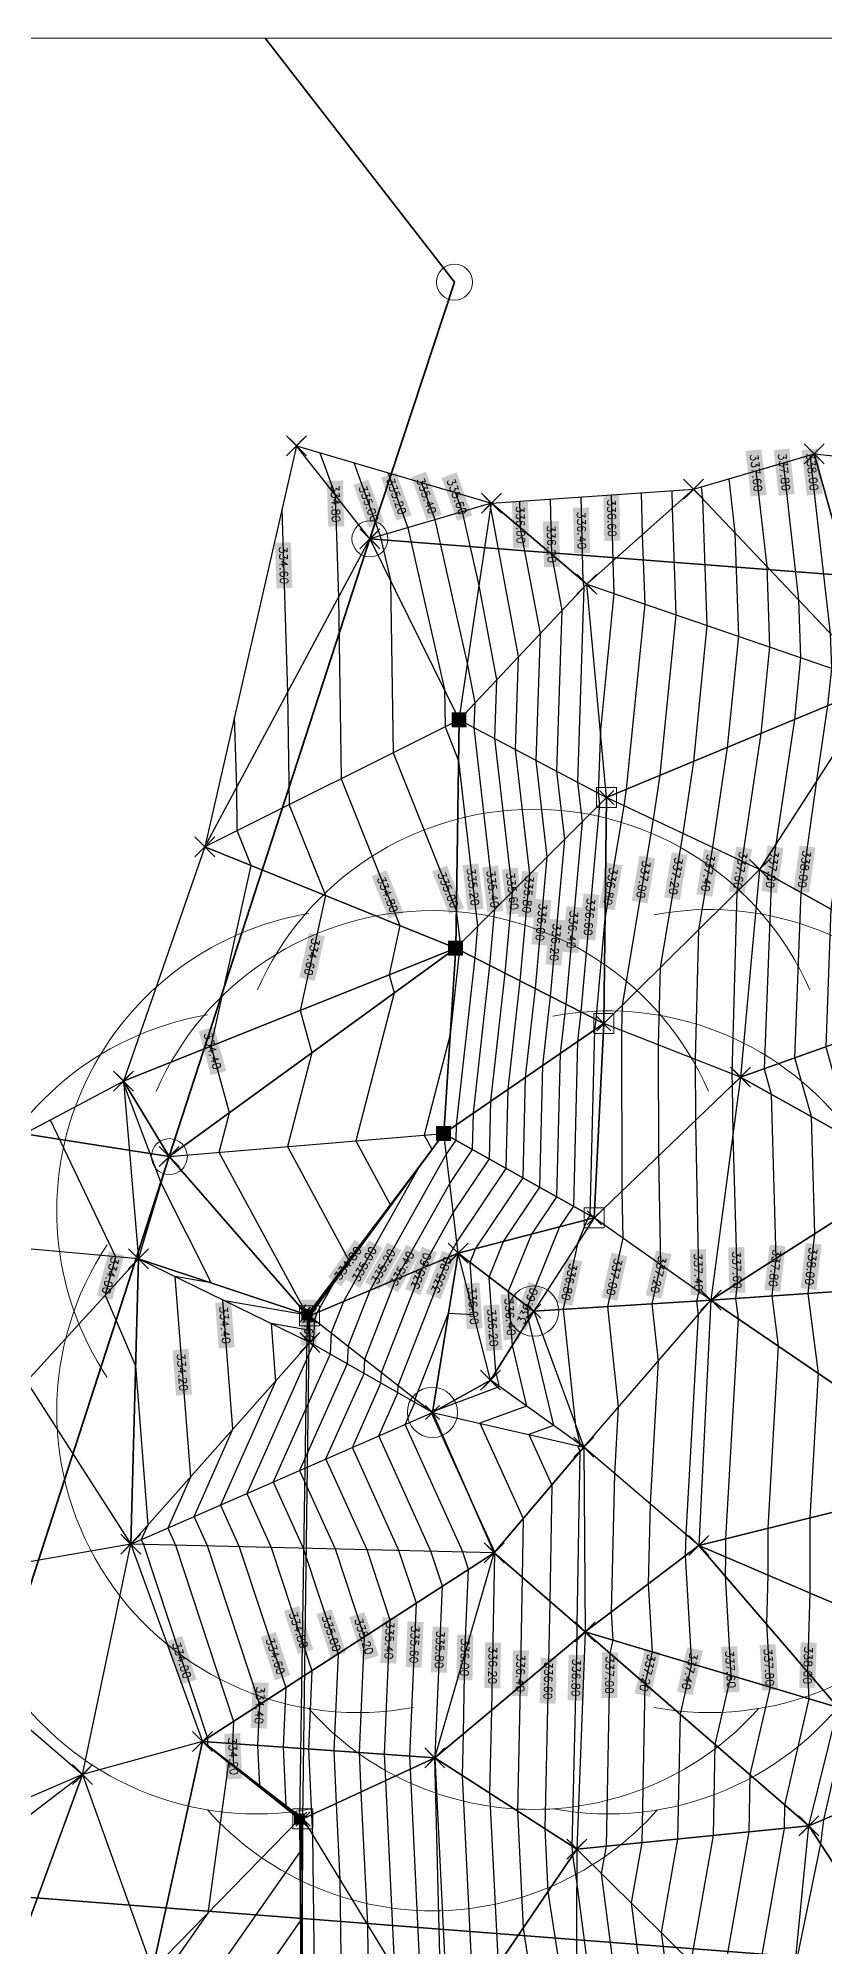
# Model space of a CAD drawing. Header units: metres. Extents: x -22.6 to 57.2, y -21.5 to 52.5.
# Drawn here: x 4.56 to 24.21, y 2.77 to 50.47 of the extents above; entities that cross this region are included whole.
import ezdxf
from ezdxf.enums import TextEntityAlignment as Align

# ---------------------------------------------------------------- set-up
doc = ezdxf.new("R2010")
doc.units = ezdxf.units.M
doc.linetypes.add('1600.2028', pattern=[0])
doc.linetypes.add('AUSGEZOGEN', pattern=[0])
doc.layers.get('0').update_dxf_attribs({"color": 1, "linetype": 'CONTINUOUS'})
for name, color, linetype in [('$BRUCH', 7, 'CONTINUOUS'), ('$P_INF_FL', 7, 'AUSGEZOGEN'), ('$P_INF_H', 7, 'AUSGEZOGEN'), ('$P_INF_NR', 7, 'AUSGEZOGEN'), ('$P_INF_X', 7, 'AUSGEZOGEN'), ('$PKT_0', 7, 'CONTINUOUS'), ('DGM', 7, 'CONTINUOUS'), ('DGM_HOEHEN', 34, 'CONTINUOUS'), ('DGM_HOEHEN_Haupt', 24, 'CONTINUOUS'), ('DGM_HOEHEN_TEXT', 7, 'CONTINUOUS')]:
    doc.layers.add(name, color=color, linetype=linetype)
for name, color, linetype, lineweight in [('aussparen', 1, 'CONTINUOUS', 18), ('Böschung OK', 7, 'CONTINUOUS', 18), ('Böschung UK', 7, 'CONTINUOUS', 18), ('Flurstücke_Grenzpunkte', 255, 'CONTINUOUS', 0), ('Geländepunkt', 7, 'CONTINUOUS', 18), ('Laubbaum 25m', 7, 'CONTINUOUS', 18), ('Mauer OK', 7, 'CONTINUOUS', 18), ('Mauer UK', 7, 'CONTINUOUS', 18), ('Verkehr', 255, 'CONTINUOUS', 0)]:
    doc.layers.add(name, color=color, linetype=linetype, lineweight=lineweight)
doc.styles.add('SIMPLEX', font='SIMPLEX')

# ---------------------------------------------------------------- blocks, each defined once
blk = doc.blocks.new('Grenzpunkt mit Abmarkung (Marke)')
at = {"color": 0, "lineweight": -2}
blk.add_circle((0, 0), 0.5, dxfattribs=at)
blk = doc.blocks.new('34')
at = {"color": 0, "lineweight": -2}
for p, q in [((-0.5, 0.5), (0.5, -0.5)), ((-0.5, -0.5), (0.5, 0.5))]:
    blk.add_line(p, q, dxfattribs=at)
blk = doc.blocks.new('71', base_point=(0.019231, 0))
at = {"color": 0, "lineweight": -2}
for p, q in [((-0.497863, 0.5), (-0.497863, -0.5)), ((-0.497863, 0.5), (0.497863, 0.5)), ((-0.480769, -0.5), (-0.480769, 0.5)), ((-0.459402, -0.5), (-0.459402, 0.5)), ((-0.438034, -0.5), (-0.438034, 0.5)), ((-0.42094, -0.5), (-0.42094, 0.5)), ((-0.399573, -0.5), (-0.399573, 0.5)), ((-0.378205, -0.5), (-0.378205, 0.5)), ((-0.361111, -0.5), (-0.361111, 0.5)), ((-0.339744, -0.5), (-0.339744, 0.5)), ((-0.318376, -0.5), (-0.318376, 0.5)), ((-0.301282, -0.5), (-0.301282, 0.5)), ((-0.279915, -0.5), (-0.279915, 0.5)), ((-0.258547, -0.5), (-0.258547, 0.5)), ((-0.241453, -0.5), (-0.241453, 0.5)), ((-0.220085, -0.5), (-0.220085, 0.5)), ((-0.198718, -0.5), (-0.198718, 0.5)), ((-0.181624, -0.5), (-0.181624, 0.5)), ((-0.160256, -0.5), (-0.160256, 0.5)), ((-0.138889, -0.5), (-0.138889, 0.5)), ((-0.121795, -0.5), (-0.121795, 0.5)), ((-0.100428, -0.5), (-0.100428, 0.5)), ((-0.07906, -0.5), (-0.07906, 0.5)), ((-0.061966, -0.5), (-0.061966, 0.5)), ((-0.040599, -0.5), (-0.040599, 0.5)), ((-0.019231, -0.5), (-0.019231, 0.5)), ((-0.002137, -0.5), (-0.002137, 0.5)), ((0.019231, -0.5), (0.019231, 0.5)), ((0.040599, -0.5), (0.040599, 0.5)), ((0.057693, -0.5), (0.057693, 0.5)), ((0.07906, -0.5), (0.07906, 0.5)), ((0.100428, -0.5), (0.100428, 0.5)), ((0.117522, -0.5), (0.117522, 0.5)), ((0.138889, -0.5), (0.138889, 0.5)), ((0.160256, -0.5), (0.160256, 0.5)), ((0.177351, -0.5), (0.177351, 0.5)), ((0.198718, -0.5), (0.198718, 0.5)), ((0.220085, -0.5), (0.220085, 0.5)), ((0.237179, -0.5), (0.237179, 0.5)), ((0.258547, -0.5), (0.258547, 0.5)), ((0.279915, -0.5), (0.279915, 0.5)), ((0.297009, -0.5), (0.297009, 0.5)), ((0.318376, -0.5), (0.318376, 0.5)), ((0.339744, -0.5), (0.339744, 0.5)), ((0.356838, -0.5), (0.356838, 0.5)), ((0.378205, -0.5), (0.378205, 0.5)), ((0.399573, -0.5), (0.399573, 0.5)), ((0.416666, -0.5), (0.416666, 0.5)), ((0.438034, -0.5), (0.438034, 0.5)), ((0.459402, -0.5), (0.459402, 0.5)), ((0.476495, -0.5), (0.476495, 0.5)), ((0.497863, 0.5), (0.497863, -0.5)), ((0.497863, -0.5), (-0.497863, -0.5))]:
    blk.add_line(p, q, dxfattribs=at)
blk = doc.blocks.new('139', base_point=(0, -0.001756))
at = {"color": 0, "lineweight": -2}
for centre, radius, start, end in [((0, 0.198947), 0.301054, 23.556964, 156.444075), ((-0.175614, 0.098595), 0.301054, 99.378072, 213.597998), ((0.175614, 0.098595), 0.301054, 340.504019, 100.603046), ((-0.175615, -0.102107), 0.301054, 146.376033, 280.600999), ((0.175615, -0.102107), 0.301054, 259.398891, 33.623991), ((0, -0.001756), 0.025088, 90.001142, 179.997716), ((0, -0.001756), 0.025088, 0.002284, 89.998858), ((0, -0.001756), 0.025088, 180.001142, 269.998858), ((0, -0.001756), 0.025088, 270.001142, 359.998858), ((0, -0.198946), 0.301054, 221.698008, 318.301992)]:
    blk.add_arc(centre, radius, start, end, dxfattribs=at)
blk = doc.blocks.new('147', base_point=(0.019231, 0))
at = {"color": 0, "lineweight": -2}
for p, q in [((-0.497863, -0.5), (-0.497863, 0.5)), ((-0.497863, 0.5), (0.497863, 0.5)), ((-0.480769, -0.5), (-0.480769, 0.5)), ((-0.459402, -0.5), (-0.459402, 0.5)), ((-0.438034, -0.5), (-0.438034, 0.5)), ((-0.42094, -0.5), (-0.42094, 0.5)), ((-0.399573, -0.5), (-0.399573, 0.5)), ((-0.378205, -0.5), (-0.378205, 0.5)), ((-0.361111, -0.5), (-0.361111, 0.5)), ((-0.339744, -0.5), (-0.339744, 0.5)), ((-0.318376, -0.5), (-0.318376, 0.5)), ((-0.301282, -0.5), (-0.301282, 0.5)), ((-0.279915, -0.5), (-0.279915, 0.5)), ((-0.258547, -0.5), (-0.258547, 0.5)), ((-0.241453, -0.5), (-0.241453, 0.5)), ((-0.220085, -0.5), (-0.220085, 0.5)), ((-0.198718, -0.5), (-0.198718, 0.5)), ((-0.181624, -0.5), (-0.181624, 0.5)), ((-0.160256, -0.5), (-0.160256, 0.5)), ((-0.138889, -0.5), (-0.138889, 0.5)), ((-0.121795, -0.5), (-0.121795, 0.5)), ((-0.100428, -0.5), (-0.100428, 0.5)), ((-0.07906, -0.5), (-0.07906, 0.5)), ((-0.061966, -0.5), (-0.061966, 0.5)), ((-0.040599, -0.5), (-0.040599, 0.5)), ((-0.019231, -0.5), (-0.019231, 0.5)), ((-0.002137, -0.5), (-0.002137, 0.5)), ((0.019231, -0.5), (0.019231, 0.5)), ((0.040599, -0.5), (0.040599, 0.5)), ((0.057693, -0.5), (0.057693, 0.5)), ((0.07906, -0.5), (0.07906, 0.5)), ((0.100428, -0.5), (0.100428, 0.5)), ((0.117522, -0.5), (0.117522, 0.5)), ((0.138889, -0.5), (0.138889, 0.5)), ((0.160256, -0.5), (0.160256, 0.5)), ((0.177351, -0.5), (0.177351, 0.5)), ((0.198718, -0.5), (0.198718, 0.5)), ((0.220085, -0.5), (0.220085, 0.5)), ((0.237179, -0.5), (0.237179, 0.5)), ((0.258547, -0.5), (0.258547, 0.5)), ((0.279915, -0.5), (0.279915, 0.5)), ((0.297009, -0.5), (0.297009, 0.5)), ((0.318376, -0.5), (0.318376, 0.5)), ((0.339744, -0.5), (0.339744, 0.5)), ((0.356838, -0.5), (0.356838, 0.5)), ((0.378205, -0.5), (0.378205, 0.5)), ((0.399573, -0.5), (0.399573, 0.5)), ((0.416666, -0.5), (0.416666, 0.5)), ((0.438034, -0.5), (0.438034, 0.5)), ((0.459402, -0.5), (0.459402, 0.5)), ((0.476495, -0.5), (0.476495, 0.5)), ((0.497863, 0.5), (0.497863, -0.5)), ((0.497863, -0.5), (-0.497863, -0.5))]:
    blk.add_line(p, q, dxfattribs=at)
blk = doc.blocks.new('146')
at = {"color": 0, "lineweight": -2}
for p, q in [((-0.5, -0.5), (-0.5, 0.5)), ((-0.5, 0.5), (0.5, 0.5)), ((0.5, 0.5), (0.5, -0.5)), ((0.5, -0.5), (-0.5, -0.5))]:
    blk.add_line(p, q, dxfattribs=at)
blk = doc.blocks.new('70')
at = {"color": 0, "lineweight": -2}
for p, q in [((-0.5, -0.5), (-0.5, 0.5)), ((-0.5, 0.5), (0.5, 0.5)), ((0.5, 0.5), (0.5, -0.5)), ((0.5, -0.5), (-0.5, -0.5))]:
    blk.add_line(p, q, dxfattribs=at)
blk = doc.blocks.new('PKT_0')
for p, q in [((-0.354, -0.354), (0.354, 0.354)), ((0.354, -0.354), (-0.354, 0.354))]:
    blk.add_line(p, q)
at = {"layer": '$P_INF_FL'}
blk.add_attdef('CODE', text='', height=0.8, dxfattribs=at).set_placement((0, 1.7), align=Align.CENTER)
at = {"layer": '$P_INF_H'}
blk.add_attdef('H', text='', height=0.8, dxfattribs=at).set_placement((0, -1.4), align=Align.CENTER)
at = {"layer": '$P_INF_NR'}
blk.add_attdef('NR', text='', height=0.8, dxfattribs=at).set_placement((0, 0.7), align=Align.CENTER)
at = {"layer": '$P_INF_X'}
blk.add_attdef('X', text='', height=0.8, dxfattribs=at).set_placement((-0.9, -0.4), align=Align.RIGHT)
blk.add_attdef('Y', (0.7, -0.4), '', height=0.8, dxfattribs=at)

msp = doc.modelspace()

# ---------------------------------------------------------------- linework, layer by layer
at = {"layer": '$BRUCH', "linetype": 'ByBlock', "elevation": 0.042}
for points in [[(15.079, 33.437), (14.99, 27.731), (14.691, 23.098)], [(18.452, 20.986), (18.692, 25.841), (18.76, 31.492)]]:
    msp.add_lwpolyline(points, dxfattribs=at)
msp.add_lwpolyline([(11.126, 0.715), (11.156, 0.786), (11.173, 5.961), (11.337, 18.541), (11.274, 18.559), (11.09, 5.955)], close=True, dxfattribs=at)
at = {"layer": 'aussparen', "linetype": 'ByBlock', "elevation": 6.749}
msp.add_lwpolyline([(-0.421, 20.641), (6.689, 24.406), (8.723, 30.258), (11.01, 40.285), (15.88, 38.848), (20.93, 39.196), (23.947, 40.083), (31.726, 39.269), (37.825, 38.234), (43.825, 36.533), (43.64, 35.718), (43.85, 35.565), (45.727, 36.76), (45.759, 36.753), (43.452, 30.839), (39.904, 21.317), (37.406, 14.523), (34.783, 7.262), (32.06, -0.82)], dxfattribs=at)
at = {"layer": 'DGM', "color": 0, "linetype": 'ByBlock'}
for points in [[(11.01, 40.285, 0.912), (8.723, 30.258, 0.526), (12.847, 37.96, 1.175)], [(11.01, 40.285, 0.912), (15.88, 38.848, 2.063), (12.847, 37.96, 1.175)], [(20.93, 39.196, 3.392), (23.947, 40.083, 4.28), (25.561, 34.318, 4.554)], [(23.947, 40.083, 4.28), (31.726, 39.269, 5.487), (25.561, 34.318, 4.554)], [(15.88, 38.848, 2.063), (20.93, 39.196, 3.392), (18.262, 36.822, 2.676)], [(20.93, 39.196, 3.392), (18.262, 36.822, 2.676), (25.561, 34.318, 4.554)], [(15.88, 38.848, 2.063), (12.847, 37.96, 1.175), (15.079, 33.437, 1.506)], [(15.88, 38.848, 2.063), (18.262, 36.822, 2.676), (15.079, 33.437, 1.506)], [(8.723, 30.258, 0.526), (12.847, 37.96, 1.175), (15.079, 33.437, 1.506)], [(18.262, 36.822, 2.676), (15.079, 33.437, 1.506), (18.76, 31.492, 2.932)], [(18.262, 36.822, 2.676), (25.561, 34.318, 4.554), (18.76, 31.492, 2.932)], [(25.561, 34.318, 4.554), (22.581, 29.696, 3.971), (18.76, 31.492, 2.932)], [(28.094, 26.635, 5.455), (25.561, 34.318, 4.554), (22.581, 29.696, 3.971)], [(8.723, 30.258, 0.526), (14.99, 27.731, 1.201), (15.079, 33.437, 1.506)], [(14.99, 27.731, 1.201), (15.079, 33.437, 1.506), (18.76, 31.492, 2.932)], [(14.99, 27.731, 1.201), (18.76, 31.492, 2.932), (18.692, 25.841, 3.154)], [(22.581, 29.696, 3.971), (18.76, 31.492, 2.932), (18.692, 25.841, 3.154)], [(8.723, 30.258, 0.526), (6.689, 24.406, 0.454), (14.99, 27.731, 1.201)], [(22.581, 29.696, 3.971), (22.108, 24.505, 3.898), (18.692, 25.841, 3.154)], [(28.094, 26.635, 5.455), (22.581, 29.696, 3.971), (22.108, 24.505, 3.898)], [(6.689, 24.406, 0.454), (7.834, 22.516, 0.505), (14.99, 27.731, 1.201)], [(7.834, 22.516, 0.505), (14.691, 23.098, 1.308), (14.99, 27.731, 1.201)], [(14.691, 23.098, 1.308), (14.99, 27.731, 1.201), (18.692, 25.841, 3.154)], [(26.37, 22.126, 4.748), (28.094, 26.635, 5.455), (22.108, 24.505, 3.898)], [(14.691, 23.098, 1.308), (18.692, 25.841, 3.154), (18.452, 20.986, 3.099)], [(22.108, 24.505, 3.898), (18.692, 25.841, 3.154), (18.452, 20.986, 3.099)], [(6.689, 24.406, 0.454), (7.062, 19.964, 0.299), (-0.421, 20.641, -0.332)], [(6.689, 24.406, 0.454), (7.062, 19.964, 0.299), (7.834, 22.516, 0.505)], [(22.108, 24.505, 3.898), (21.368, 18.93, 3.716), (18.452, 20.986, 3.099)], [(26.37, 22.126, 4.748), (22.108, 24.505, 3.898), (21.368, 18.93, 3.716)], [(11.274, 18.559, 0.651), (7.834, 22.516, 0.505), (14.691, 23.098, 1.308)], [(11.274, 18.559, 0.651), (11.337, 18.541, 0.992), (14.691, 23.098, 1.308)], [(11.337, 18.541, 0.992), (15.049, 20.1, 2.126), (14.691, 23.098, 1.308)], [(15.049, 20.1, 2.126), (14.691, 23.098, 1.308), (18.452, 20.986, 3.099)], [(11.274, 18.559, 0.651), (7.062, 19.964, 0.299), (7.834, 22.516, 0.505)], [(28.037, 19.389, 5.187), (26.37, 22.126, 4.748), (21.368, 18.93, 3.716)], [(7.062, 19.964, 0.299), (-0.421, 20.641, -0.332), (4.264, 16.895, 0.137)], [(16.938, 18.656, 2.917), (15.049, 20.1, 2.126), (18.452, 20.986, 3.099)], [(16.938, 18.656, 2.917), (21.368, 18.93, 3.716), (18.452, 20.986, 3.099)], [(11.337, 18.541, 0.992), (14.408, 16.123, 2.458), (15.049, 20.1, 2.126)], [(14.408, 16.123, 2.458), (15.858, 16.927, 2.385), (15.049, 20.1, 2.126)], [(16.938, 18.656, 2.917), (15.858, 16.927, 2.385), (15.049, 20.1, 2.126)], [(7.062, 19.964, 0.299), (4.264, 16.895, 0.137), (6.87, 12.83, 0.171)], [(11.348, 17.87, 1.013), (7.062, 19.964, 0.299), (6.87, 12.83, 0.171)], [(11.274, 18.559, 0.651), (11.348, 17.87, 1.013), (7.062, 19.964, 0.299)], [(27.876, 14.491, 5.014), (28.037, 19.389, 5.187), (21.368, 18.93, 3.716)], [(16.938, 18.656, 2.917), (18.191, 15.253, 3.076), (15.858, 16.927, 2.385)], [(16.938, 18.656, 2.917), (18.191, 15.253, 3.076), (21.368, 18.93, 3.716)], [(18.191, 15.253, 3.076), (21.368, 18.93, 3.716), (21.068, 12.798, 3.725)], [(27.876, 14.491, 5.014), (21.368, 18.93, 3.716), (21.068, 12.798, 3.725)], [(11.274, 18.559, 0.651), (11.337, 18.541, 0.992), (11.348, 17.87, 1.013)], [(11.337, 18.541, 0.992), (14.408, 16.123, 2.458), (11.348, 17.87, 1.013)], [(14.408, 16.123, 2.458), (11.348, 17.87, 1.013), (6.87, 12.83, 0.171)], [(4.264, 16.895, 0.137), (6.87, 12.83, 0.171), (0.307, 11.691, -0.004)], [(14.408, 16.123, 2.458), (18.191, 15.253, 3.076), (15.858, 16.927, 2.385)], [(14.408, 16.123, 2.458), (15.953, 12.616, 2.448), (6.87, 12.83, 0.171)], [(14.408, 16.123, 2.458), (18.191, 15.253, 3.076), (15.953, 12.616, 2.448)], [(18.191, 15.253, 3.076), (18.226, 10.636, 3.109), (15.953, 12.616, 2.448)], [(18.191, 15.253, 3.076), (18.226, 10.636, 3.109), (21.068, 12.798, 3.725)], [(27.078, 10.226, 4.864), (27.876, 14.491, 5.014), (21.068, 12.798, 3.725)], [(6.87, 12.83, 0.171), (0.307, 11.691, -0.004), (5.667, 7.071, 0.17)], [(6.87, 12.83, 0.171), (8.661, 7.896, 0.212), (5.667, 7.071, 0.17)], [(15.953, 12.616, 2.448), (6.87, 12.83, 0.171), (8.661, 7.896, 0.212)], [(14.464, 7.49, 2.048), (15.953, 12.616, 2.448), (8.661, 7.896, 0.212)], [(18.226, 10.636, 3.109), (14.464, 7.49, 2.048), (15.953, 12.616, 2.448)], [(18.226, 10.636, 3.109), (24.549, 8.747, 4.399), (21.068, 12.798, 3.725)], [(24.549, 8.747, 4.399), (27.078, 10.226, 4.864), (21.068, 12.798, 3.725)], [(0.307, 11.691, -0.004), (5.667, 7.071, 0.17), (0.503, 4.847, 0.055)], [(18.226, 10.636, 3.109), (18.017, 5.21, 3.085), (14.464, 7.49, 2.048)], [(18.226, 10.636, 3.109), (18.017, 5.21, 3.085), (23.813, 5.788, 4.388)], [(18.226, 10.636, 3.109), (23.813, 5.788, 4.388), (24.549, 8.747, 4.399)], [(23.813, 5.788, 4.388), (24.549, 8.747, 4.399), (29.151, 8.067, 5.306)], [(8.661, 7.896, 0.212), (5.667, 7.071, 0.17), (7.411, 2.194, 0.187)], [(11.09, 5.955, 0.357), (8.661, 7.896, 0.212), (7.411, 2.194, 0.187)], [(11.173, 5.961, 0.981), (14.464, 7.49, 2.048), (8.661, 7.896, 0.212)], [(11.09, 5.955, 0.357), (11.173, 5.961, 0.981), (8.661, 7.896, 0.212)], [(23.813, 5.788, 4.388), (29.151, 8.067, 5.306), (26.692, 1.386, 5.003)], [(11.173, 5.961, 0.981), (14.649, 0.258, 1.996), (14.464, 7.49, 2.048)], [(18.017, 5.21, 3.085), (14.649, 0.258, 1.996), (14.464, 7.49, 2.048)], [(5.667, 7.071, 0.17), (0.503, 4.847, 0.055), (1.89, 4.192, 0.042)], [(5.667, 7.071, 0.17), (3.667, 1.599, 0.117), (1.89, 4.192, 0.042)], [(5.667, 7.071, 0.17), (7.411, 2.194, 0.187), (3.667, 1.599, 0.117)], [(11.09, 5.955, 0.357), (11.156, 0.786, 0.957), (7.411, 2.194, 0.187)], [(11.09, 5.955, 0.357), (11.156, 0.786, 0.957), (11.173, 5.961, 0.981)], [(11.156, 0.786, 0.957), (11.173, 5.961, 0.981), (14.649, 0.258, 1.996)], [(18.017, 5.21, 3.085), (23.248, 0.037, 4.491), (23.813, 5.788, 4.388)], [(23.248, 0.037, 4.491), (23.813, 5.788, 4.388), (26.692, 1.386, 5.003)], [(18.017, 5.21, 3.085), (17.988, -0.528, 2.845), (14.649, 0.258, 1.996)], [(18.017, 5.21, 3.085), (17.988, -0.528, 2.845), (23.248, 0.037, 4.491)]]:
    msp.add_3dface(points, dxfattribs=at)
at = {"layer": 'DGM_HOEHEN', "color": 44, "linetype": 'ByBlock'}
for points, elevation in [([(11.598, 40.111), (11.981, 39.056), (12.059, 36.488), (12.128, 31.961), (13.597, 28.293), (13.323, 27.064), (13.448, 26.607), (12.496, 22.912), (13.354, 21.323), (11.963, 19.392), (11.53, 18.622), (11.461, 18.444), (11.429, 17.824), (9.77, 14.097), (10.38, 12.748), (11.397, 9.667), (11.313, 7.711), (11.389, 6.062), (11.412, 5.568), (11.472, 0.738)], 1.051), ([(13.291, 39.612), (13.79, 38.236), (14.708, 34.189), (14.722, 33.259), (15.063, 32.408), (15.535, 28.275), (15.464, 27.489), (15.001, 23.311), (14.991, 22.929), (14.754, 22.574), (12.84, 19.172), (12.299, 17.784), (12.276, 17.34), (11.089, 14.673), (11.976, 12.71), (12.702, 10.512), (12.577, 7.622), (12.623, 6.635), (12.782, 3.32), (12.817, 0.535)], 1.451), ([(22.49, 39.655), (22.76, 37.269), (22.829, 35.255), (22.614, 33.093), (22.14, 29.903), (22.01, 29.13), (21.892, 24.59), (21.893, 24.298), (21.917, 23.066), (22.022, 19.348), (21.98, 18.973), (22.045, 18.469), (21.733, 12.964), (21.733, 12.514), (21.719, 12.041), (21.863, 9.55), (21.467, 7.823), (21.424, 5.549), (20.867, 2.391), (21.203, -0.183)], 3.851), ([(23.169, 39.855), (23.557, 36.43), (23.606, 34.989), (23.452, 33.442), (22.99, 30.33), (22.878, 29.531), (22.696, 24.715), (22.875, 24.077), (22.992, 19.968), (22.887, 19.035), (23.048, 17.785), (22.79, 13.226), (22.788, 12.062), (22.752, 10.839), (22.844, 9.257), (22.341, 7.065), (22.314, 5.638), (21.611, 1.655), (21.842, -0.114)], 4.051), ([(22.481, -0.046), (22.355, 0.92), (23.203, 5.727), (23.214, 6.307), (23.824, 8.964), (23.785, 9.637), (23.843, 11.611), (23.846, 13.489), (24.05, 17.101), (23.794, 19.097), (23.961, 20.587), (23.878, 23.517), (23.465, 24.988), (23.621, 29.118), (24.012, 31.916), (24.291, 33.79), (24.384, 34.722), (24.354, 35.59), (23.848, 40.054)], 4.251), ([(25.049, 39.968), (24.954, 36.485), (25.151, 34.75), (25.161, 34.455), (25.13, 34.139), (25.035, 33.501), (24.364, 28.706), (24.234, 25.262), (24.881, 22.957), (24.931, 21.206), (24.7, 19.16), (25.053, 16.416), (24.902, 13.752), (24.899, 11.159), (24.832, 8.913), (24.813, 8.708), (24.179, 5.944), (24.108, 5.337), (23.468, 2.27), (23.1, 0.184), (23.121, 0.023)], 4.451), ([(13.489, 0.433), (13.467, 2.196), (13.24, 6.921), (13.209, 7.578), (13.354, 10.934), (12.774, 12.691), (11.748, 14.961), (12.699, 17.099), (12.717, 17.454), (13.494, 19.447), (14.841, 21.841), (15.411, 22.693), (15.434, 23.608), (15.843, 27.296), (15.97, 28.709), (15.453, 33.239), (15.473, 33.857), (15.287, 34.846), (14.473, 38.436), (14.137, 39.362)], 1.651), ([(19.285, -0.389), (18.635, 4.599), (18.755, 5.283), (18.847, 10.098), (18.922, 10.428), (18.881, 11.135), (18.967, 14.591), (19.06, 16.258), (18.79, 18.771), (19.17, 20.479), (19.147, 21.655), (19.137, 25.667), (19.154, 26.299), (19.933, 30.941), (20.098, 32.048), (20.497, 36.055), (20.405, 38.729), (20.395, 39.159)], 3.251), ([(19.925, -0.32), (19.379, 3.863), (19.645, 5.372), (19.72, 9.34), (19.903, 10.136), (19.804, 11.837), (19.853, 13.835), (20.053, 17.408), (19.899, 18.84), (20.115, 19.813), (20.062, 22.536), (20.055, 25.308), (20.106, 27.243), (20.669, 30.595), (20.936, 32.396), (21.274, 35.789), (21.166, 38.949), (21.131, 39.255)], 3.451), ([(21.81, 39.455), (21.963, 38.109), (22.052, 35.522), (21.775, 32.745), (21.404, 30.249), (21.058, 28.186), (20.974, 24.949), (20.977, 23.417), (21.061, 19.147), (21.008, 18.908), (21.045, 18.557), (20.74, 13.078), (20.726, 12.539), (20.883, 9.843), (20.594, 8.582), (20.535, 5.461), (20.123, 3.127), (20.564, -0.252)], 3.651), ([(10.648, 38.7), (10.788, 34.115), (10.83, 31.313), (11.74, 29.042), (11.101, 26.173), (11.391, 25.109), (10.788, 22.767), (12.314, 19.941), (11.311, 18.549), (11.315, 18.178), (10.376, 18.345), (10.487, 16.9), (9.111, 13.809), (9.582, 12.766), (10.745, 9.245), (10.68, 7.755), (10.748, 6.288), (11.155, 5.96), (11.145, 1.699), (10.641, 0.98), (11.151, 0.774)], 0.851), ([(14.162, 0.331), (14.153, 1.073), (13.857, 7.208), (13.842, 7.534), (14.006, 11.356), (13.572, 12.672), (12.407, 15.249), (13.122, 16.857), (13.136, 17.124), (14.149, 19.722), (14.929, 21.108), (15.831, 22.458), (15.868, 23.905), (16.222, 27.102), (16.406, 29.144), (15.969, 32.967), (16.017, 34.435), (15.575, 36.789), (15.156, 38.636), (14.983, 39.113)], 1.851), ([(14.865, 0.207), (14.819, 0.508), (14.475, 7.483), (14.475, 7.499), (14.475, 7.529), (14.658, 11.778), (14.37, 12.654), (13.066, 15.537), (13.546, 16.615), (13.555, 16.794), (14.804, 19.997), (15.016, 20.375), (16.251, 22.222), (16.301, 24.202), (16.601, 26.909), (16.842, 29.578), (16.486, 32.694), (16.562, 35.014), (15.863, 38.731), (15.839, 38.836), (15.829, 38.863)], 2.051), ([(15.652, 0.022), (15.438, 1.417), (15.16, 7.044), (15.184, 8.092), (15.22, 10.092), (15.311, 12.201), (15.167, 12.635), (13.725, 15.825), (13.969, 16.373), (13.974, 16.464), (14.808, 18.603), (15.44, 18.569), (15.348, 19.872), (15.486, 20.214), (16.671, 21.986), (16.735, 24.499), (16.98, 26.715), (17.277, 30.013), (17.002, 32.421), (17.106, 35.592), (16.611, 38.227), (16.595, 38.897)], 2.251), ([(16.438, -0.164), (16.056, 2.327), (15.845, 6.604), (15.893, 8.685), (15.964, 12.607), (15.964, 12.629), (15.49, 13.668), (14.385, 16.113), (14.393, 16.131), (14.393, 16.134), (14.421, 16.207), (14.547, 16.2), (16.081, 16.767), (15.992, 17.141), (15.825, 19.507), (16.186, 20.396), (17.091, 21.75), (17.168, 24.797), (17.36, 26.522), (17.713, 30.447), (17.518, 32.148), (17.65, 36.171), (17.388, 37.566), (17.355, 38.95)], 2.451), ([(18.115, 39.002), (18.165, 36.905), (18.194, 36.75), (18.035, 31.875), (18.148, 30.882), (17.739, 26.328), (17.602, 25.094), (17.511, 21.514), (16.885, 20.578), (16.303, 19.142), (16.398, 17.792), (16.756, 16.282), (15.589, 15.851), (16.677, 13.469), (16.651, 12.008), (16.602, 9.278), (16.53, 6.164), (16.675, 3.236), (17.225, -0.349)], 2.651), ([(18.875, 39.055), (18.914, 37.402), (18.942, 36.589), (18.603, 33.178), (18.551, 31.603), (18.584, 31.316), (18.118, 26.135), (18.035, 25.391), (17.931, 21.278), (17.584, 20.76), (16.78, 18.777), (16.804, 18.442), (17.432, 15.798), (16.814, 15.57), (17.39, 14.308), (17.339, 11.409), (17.311, 9.871), (17.215, 5.724), (17.293, 4.146), (17.989, -0.385), (18.007, -0.526)], 2.851), ([(18.646, -0.458), (18.013, 4.397), (17.912, 5.055), (17.9, 5.284), (18.021, 10.464), (18.027, 10.81), (18.102, 15.148), (18.038, 15.288), (18.107, 15.313), (17.994, 15.788), (17.681, 18.702), (18.052, 20.371), (18.284, 20.942), (18.351, 21.042), (18.469, 25.688), (18.497, 25.941), (18.724, 28.463), (19.198, 31.286), (19.259, 31.699), (19.72, 36.322), (19.66, 38.066), (19.635, 39.107)], 3.051), ([(11.142, 0.751), (9.668, 1.345), (11.122, 3.422), (11.129, 5.958), (10.095, 6.792), (10.048, 7.799), (10.092, 8.823), (8.785, 12.785), (8.452, 13.521), (9.423, 15.703), (9.175, 18.932), (11.274, 18.559), (11.274, 18.559), (9.081, 22.622), (9.335, 23.61), (8.878, 25.283), (9.883, 29.79), (9.533, 30.664), (9.517, 31.742), (9.463, 33.505)], 0.651), ([(6.662, 24.391), (6.697, 24.32), (7.632, 21.847), (8.881, 19.358), (7.975, 19.519), (8.359, 14.506), (7.793, 13.233), (7.987, 12.804), (9.44, 8.401), (9.416, 7.844), (9.441, 7.295), (11.102, 5.956), (11.1, 5.145), (8.695, 1.711), (11.132, 0.728)], 0.451), ([(4.853, 23.433), (6.493, 20.016), (6.233, 19.055), (6.99, 17.289), (7.295, 13.309), (7.134, 12.945), (7.189, 12.823), (8.788, 7.979), (8.784, 7.888), (8.788, 7.798), (9.314, 7.374), (8.796, 3.61), (7.722, 2.077), (9.039, 1.545)], 0.251)]:
    msp.add_lwpolyline(points, dxfattribs=dict(at, elevation=elevation))
at = {"layer": 'DGM_HOEHEN_Haupt', "color": 44, "linetype": 'ByBlock', "elevation": 1.251}
msp.add_lwpolyline([(12.444, 39.862), (13.106, 38.036), (13.359, 36.922), (13.425, 32.61), (15.005, 28.667), (15.099, 27.84), (15.085, 27.683), (14.85, 25.566), (14.204, 23.057), (14.395, 22.704), (14.086, 22.276), (12.185, 18.897), (11.88, 18.114), (11.852, 17.582), (10.429, 14.385), (11.178, 12.729), (12.049, 10.09), (11.945, 7.666), (12.006, 6.348), (12.097, 4.444), (12.145, 0.636)], dxfattribs=at)
at = {"layer": 'Flurstücke_Grenzpunkte', "color": 7, "linetype": '1600.2028', "lineweight": 35}
for p, q in [((14.958, 44.372, 2.696), (10.225, 50.472, 2.696)), ((12.847, 37.96, 1.175), (14.958, 44.372, 2.696)), ((12.847, 37.96, 1.175), (7.834, 22.516, 0.505)), ((43.85, 35.565, 7.807), (12.847, 37.96, 1.175)), ((7.834, 22.516, 0.505), (-22.608, 27.316, 0.505)), ((1.89, 4.192, 0.042), (7.834, 22.516, 0.505)), ((31.444, 1.905, 7.076), (1.89, 4.192, 0.042))]:
    msp.add_line(p, q, dxfattribs=at)
at = {"layer": 'Verkehr', "color": 44, "linetype": 'ByBlock'}
msp.add_lwpolyline([(-22.608, 50.472), (55.086, 50.472), (55.086, -20.484), (-22.608, -20.484)], close=True, dxfattribs=at)

# ---------------------------------------------------------------- block references
at = {"layer": '$PKT_0', "linetype": 'ByBlock', "xscale": 0.5, "yscale": 0.5, "zscale": 0.5}
for p in [(11.01, 40.285, 0.912), (23.947, 40.083, 4.28), (20.93, 39.196, 3.392), (15.88, 38.848, 2.063), (12.847, 37.96, 1.175), (18.262, 36.822, 2.676), (15.079, 33.437, 1.506), (18.76, 31.492, 2.932), (8.723, 30.258, 0.526), (22.581, 29.696, 3.971), (14.99, 27.731, 1.201), (18.692, 25.841, 3.154), (6.689, 24.406, 0.454), (22.108, 24.505, 3.898), (14.691, 23.098, 1.308), (7.834, 22.516, 0.505), (18.452, 20.986, 3.099), (7.062, 19.964, 0.299), (15.049, 20.1, 2.126), (21.368, 18.93, 3.716), (11.274, 18.559, 0.651), (11.337, 18.541, 0.992), (16.938, 18.656, 2.917), (11.348, 17.87, 1.013), (15.858, 16.927, 2.385), (14.408, 16.123, 2.458), (18.191, 15.253, 3.076), (6.87, 12.83, 0.171), (21.068, 12.798, 3.725), (15.953, 12.616, 2.448), (18.226, 10.636, 3.109), (8.661, 7.896, 0.212), (14.464, 7.49, 2.048), (5.667, 7.071, 0.17), (11.09, 5.955, 0.357), (11.173, 5.961, 0.981), (23.813, 5.788, 4.388), (18.017, 5.21, 3.085)]:
    msp.add_blockref('PKT_0', p, dxfattribs=at)
at = {"layer": 'Böschung OK', "color": 53, "lineweight": 18, "true_color": 0xdbc03c, "xscale": 0.5, "yscale": 0.5, "zscale": 0.5}
for p in [(18.76, 31.492, 2.932), (18.692, 25.841, 3.154), (18.452, 20.986, 3.099)]:
    msp.add_blockref('70', p, dxfattribs=at)
at = {"layer": 'Böschung UK', "color": 53, "lineweight": 18, "true_color": 0xdbc03c, "xscale": 0.35, "yscale": 0.35, "zscale": 0.35}
for p in [(15.079, 33.437, 1.506), (14.99, 27.731, 1.201), (14.691, 23.098, 1.308)]:
    msp.add_blockref('71', p, dxfattribs=at)
at = {"layer": 'Flurstücke_Grenzpunkte', "color": 7, "lineweight": 18, "xscale": 0.9, "yscale": 0.9, "zscale": 0.9}
msp.add_blockref('Grenzpunkt mit Abmarkung (Marke)', (14.958, 44.372, 2.696), dxfattribs=at)
at = {"layer": 'Flurstücke_Grenzpunkte', "color": 1, "lineweight": 18, "xscale": 0.9, "yscale": 0.9, "zscale": 0.9}
for p in [(12.847, 37.96, 1.175), (7.834, 22.516, 0.505)]:
    msp.add_blockref('Grenzpunkt mit Abmarkung (Marke)', p, dxfattribs=at)
at = {"layer": 'Geländepunkt', "color": 53, "lineweight": 18, "true_color": 0xdbc03c, "xscale": 0.5, "yscale": 0.5, "zscale": 0.5}
for p in [(11.01, 40.285, 0.912), (23.947, 40.083, 4.28), (20.93, 39.196, 3.392), (15.88, 38.848, 2.063), (12.847, 37.96, 1.175), (18.262, 36.822, 2.676), (8.723, 30.258, 0.526), (22.581, 29.696, 3.971), (6.689, 24.406, 0.454), (22.108, 24.505, 3.898), (7.834, 22.516, 0.505), (7.062, 19.964, 0.299), (15.049, 20.1, 2.126), (21.368, 18.93, 3.716), (11.348, 17.87, 1.013), (15.858, 16.927, 2.385), (18.191, 15.253, 3.076), (6.87, 12.83, 0.171), (21.068, 12.798, 3.725), (15.953, 12.616, 2.448), (18.226, 10.636, 3.109), (8.661, 7.896, 0.212), (14.464, 7.49, 2.048), (5.667, 7.071, 0.17), (23.813, 5.788, 4.388), (18.017, 5.21, 3.085)]:
    msp.add_blockref('34', p, dxfattribs=at)
at = {"layer": 'Laubbaum 25m', "color": 3, "lineweight": 18, "xscale": 25, "yscale": 25, "zscale": 25}
for p in [(16.938, 18.656, 2.917), (14.408, 16.123, 2.458)]:
    msp.add_blockref('139', p, dxfattribs=at)
at = {"layer": 'Mauer OK', "color": 94, "lineweight": 18, "xscale": 0.5, "yscale": 0.5, "zscale": 0.5}
for p in [(11.337, 18.541, 0.992), (11.173, 5.961, 0.981)]:
    msp.add_blockref('146', p, dxfattribs=at)
at = {"layer": 'Mauer UK', "color": 62, "lineweight": 18, "true_color": 0x99cc00, "xscale": 0.25, "yscale": 0.25, "zscale": 0.25}
for p in [(11.274, 18.559, 0.651), (11.09, 5.955, 0.357)]:
    msp.add_blockref('147', p, dxfattribs=at)

# ---------------------------------------------------------------- texts
at = {"layer": 'DGM_HOEHEN_TEXT', "color": 44, "linetype": 'ByBlock', "char_height": 0.2, "attachment_point": 5, "style": 'SIMPLEX', "bg_fill": 1, "box_fill_scale": 1.5, "bg_fill_color": 7, "bg_fill_true_color": 16777215, "bg_fill_transparency": 0}
for s, insert, rotation in [('337.60', (22.495, 39.605, 2.511), 276.4606), ('337.80', (23.195, 39.625, 2.711), 276.4606), ('338.00', (23.896, 39.629, 2.911), 276.4606), ('335.20', (13.506, 39.017, 0.111), 289.9296), ('335.40', (14.257, 39.03, 0.311), 289.9296), ('335.60', (15.019, 39.012, 0.511), 289.9296), ('334.80', (11.987, 38.84, -0.289), 271.7401), ('335.00', (12.816, 38.837, -0.089), 289.9296), ('336.00', (16.609, 38.305, 0.911), 271.377), ('336.40', (18.135, 38.167, 1.311), 271.377), ('336.60', (18.888, 38.477, 1.511), 271.377), ('336.20', (17.382, 37.825, 1.111), 271.377), ('334.60', (10.691, 37.294, -0.489), 271.7401), ('337.20', (20.489, 29.525, 2.111), 260.4664), ('337.40', (21.296, 29.607, 2.311), 260.4664), ('337.60', (22.101, 29.671, 2.511), 260.4664), ('337.80', (22.901, 29.694, 2.711), 262.0391), ('338.00', (23.703, 29.702, 2.911), 262.0391), ('334.80', (13.288, 29.066, -0.289), 291.8364), ('335.00', (14.798, 29.182, -0.089), 291.8364), ('335.20', (15.423, 29.256, 0.111), 276.5157), ('335.40', (15.914, 29.203, 0.311), 276.5157), ('335.60', (16.405, 29.15, 0.511), 276.5157), ('335.80', (16.796, 29.07, 0.711), 264.8598), ('336.80', (18.859, 29.269, 1.711), 260.4664), ('337.00', (19.682, 29.443, 1.911), 260.4664), ('336.00', (17.13, 28.375, 0.911), 264.8598), ('336.40', (17.906, 28.19, 1.311), 264.8598), ('336.60', (18.331, 28.508, 1.511), 264.8598), ('336.20', (17.481, 27.873, 1.111), 264.8598), ('334.60', (11.399, 27.509, -0.489), 257.4337), ('334.40', (8.913, 25.155, -0.689), 285.2653), ('334.00', (6.365, 19.542, -1.089), 254.8648), ('334.80', (12.295, 19.852, -0.289), 54.2262), ('335.00', (12.71, 19.831, -0.089), 60.6365), ('335.20', (13.179, 19.776, 0.111), 60.6365), ('335.40', (13.648, 19.72, 0.311), 60.6365), ('335.60', (14.125, 19.661, 0.511), 68.7045), ('335.80', (14.633, 19.559, 0.711), 68.7045), ('337.00', (18.955, 19.511, 1.911), 257.4494), ('337.20', (20.06, 19.565, 2.111), 257.4494), ('337.40', (21.051, 19.629, 2.311), 271.1189), ('337.60', (22.013, 19.681, 2.511), 271.631), ('337.80', (22.965, 19.727, 2.711), 263.5729), ('338.00', (23.87, 19.774, 2.911), 263.5729), ('336.80', (17.832, 19.383, 1.711), 257.4494), ('336.00', (15.424, 18.786, 0.911), 274.0415), ('336.40', (16.347, 18.511, 1.311), 274.0415), ('336.60', (16.784, 18.785, 1.511), 67.9297), ('334.40', (9.223, 18.305, -0.689), 274.3856), ('334.60', (11.313, 18.367, -0.489), 270.6067), ('336.20', (15.915, 18.238, 1.111), 274.0415), ('334.20', (8.158, 17.126, -0.889), 274.3856), ('334.80', (11.063, 10.68, -0.289), 288.2649), ('335.00', (11.88, 10.603, -0.089), 288.2649), ('335.20', (12.697, 10.526, 0.111), 288.2649), ('335.40', (13.332, 10.424, 0.311), 267.5354), ('334.00', (8.145, 9.927, -1.089), 288.2649), ('334.60', (10.485, 10.031, -0.489), 288.2649), ('335.60', (13.962, 10.321, 0.511), 267.5354), ('335.80', (14.59, 10.192, 0.711), 267.5354), ('336.00', (15.218, 9.998, 0.911), 268.9728), ('336.20', (15.913, 9.801, 1.111), 268.9728), ('336.40', (16.608, 9.605, 1.311), 268.9728), ('336.80', (17.998, 9.492, 1.711), 268.6717), ('337.00', (18.836, 9.557, 1.911), 268.9155), ('337.20', (19.783, 9.613, 2.111), 257.0829), ('337.40', (20.84, 9.655, 2.311), 257.0829), ('337.60', (21.854, 9.701, 2.511), 273.3231), ('337.80', (22.815, 9.751, 2.711), 273.3231), ('338.00', (23.79, 9.802, 2.911), 268.2959), ('336.60', (17.301, 9.417, 1.511), 268.6717), ('334.40', (10.091, 8.801, -0.689), 267.5354), ('334.20', (9.43, 7.53, -0.889), 272.6357)]:
    msp.add_mtext(s, dxfattribs=dict(at, insert=insert, rotation=rotation))

doc.saveas('drawing.dxf')
